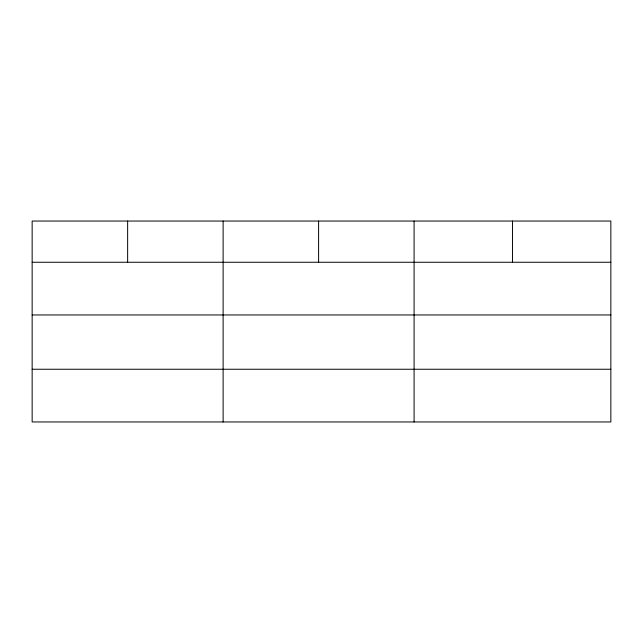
<?xml version="1.0" encoding="UTF-8"?>
<svg xmlns="http://www.w3.org/2000/svg" width="643" height="643" viewBox="0 0 643 643"><rect width="100%" height="100%" fill="white"/><g stroke="black" fill="none" stroke-linecap="round" stroke-linejoin="round"><path stroke-width="0.96" d="M610.85 314.957L610.85 221.047L32.15 221.047L32.15 421.953L610.85 421.953L610.85 314.957L32.15 314.957M32.15 262.256L610.85 262.256M32.15 369.251L610.85 369.251M512.471 221.047L512.471 262.256M414.092 221.047L414.092 421.953M318.606 221.047L318.606 262.256M223.121 221.047L223.121 421.953M127.636 221.047L127.636 262.256"/></g></svg>
